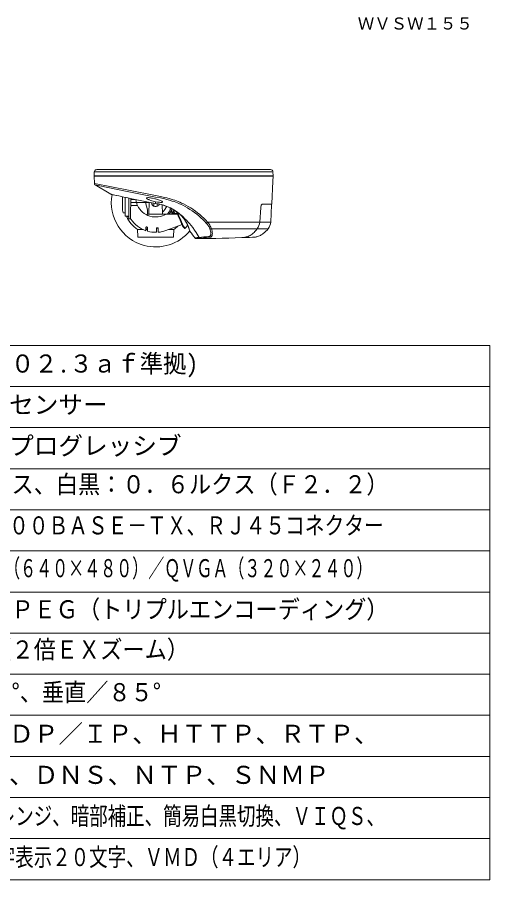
# Model space of a CAD drawing. Units: millimetres, scale not verified. Extents: x -62 to 63, y -56 to 57.
# Drawn here: x 5 to 62.5, y -56.3 to 48.6 of the extents above; entities that cross this region are included whole.
import ezdxf
from ezdxf.enums import TextEntityAlignment as Align

# ---------------------------------------------------------------- set-up
doc = ezdxf.new("R2010")
doc.units = ezdxf.units.MM
doc.header["$LTSCALE"] = 0.125
doc.layers.add('0-1_WAKU', color=1, linetype='Continuous', lineweight=18)
doc.layers.add('0-4_GAIKEI', color=1, linetype='Continuous', lineweight=18)
doc.layers.add('0-2_TOUROKU', color=7, linetype='Continuous')
doc.layers.add('0-3_MOJI1', color=7, linetype='Continuous')
doc.styles.add('ＭＳ ゴシック', font='')
doc.styles.get('ＭＳ ゴシック').set_extended_font_data('MS Gothic')

msp = doc.modelspace()

# ---------------------------------------------------------------- linework, layer by layer
at = {"layer": '0-1_WAKU', "color": 4}
for p, q in [((-62.4879, 8.6606), (62.5121, 8.6606)), ((62.5121, 8.6606), (62.5121, -56.3394)), ((62.5121, -56.3394), (-62.4879, -56.3394))]:
    msp.add_line(p, q, dxfattribs=at)
at = {"layer": '0-1_WAKU'}
for p, q in [((-62.4879, 3.6606), (62.5121, 3.6606)), ((-62.4879, -1.3394), (62.5121, -1.3394)), ((-62.4879, -6.3394), (62.5121, -6.3394)), ((-62.4879, -11.3394), (62.5121, -11.3394)), ((-62.4879, -16.3394), (62.5121, -16.3394)), ((-62.4879, -21.3394), (62.5121, -21.3394)), ((-62.4879, -26.3394), (62.5121, -26.3394)), ((-62.4879, -31.3394), (62.5121, -31.3394)), ((-62.4879, -36.3394), (62.5121, -36.3394)), ((62.5121, -41.3394), (-62.4879, -41.3394)), ((62.5121, -46.3394), (-62.4879, -46.3394)), ((62.5121, -51.3394), (-62.4879, -51.3394))]:
    msp.add_line(p, q, dxfattribs=at)
at = {"layer": '0-4_GAIKEI', "color": 7}
for p, q in [((14.3725, 29.7547), (14.3486, 29.299)), ((14.4485, 29.939), (14.4674, 29.939)), ((14.4702, 29.941), (14.4674, 29.939)), ((14.6953, 30.039), (15.9664, 30.039)), ((15.9664, 30.039), (17.6086, 30.039)), ((17.782, 30.039), (17.6082, 30.039)), ((17.9255, 30.0362), (17.6576, 30.0362)), ((17.782, 30.0362), (17.782, 30.039)), ((18.0351, 30.039), (17.782, 30.039)), ((18.0351, 30.039), (25.2455, 30.039)), ((20.6972, 30.039), (20.6775, 30.039)), ((25.2455, 30.039), (35.6753, 30.039)), ((33.126, 30.039), (32.8455, 30.039)), ((33.3841, 30.039), (33.126, 30.039)), ((33.3841, 30.039), (33.447, 30.039)), ((33.4653, 30.039), (33.4181, 30.039)), ((35.8188, 30.039), (35.6753, 30.039)), ((36.1183, 29.7547), (36.1422, 29.299)), ((14.3455, 29.239), (14.393, 28.3315)), ((14.4486, 29.239), (14.4455, 29.299)), ((35.9113, 29.299), (35.9079, 29.239)), ((36.0455, 29.299), (36.0423, 29.239)), ((36.123, 28.8118), (36.1379, 29.0966)), ((36.1453, 29.239), (36.1379, 29.0966)), ((16.3988, 27.0521), (14.4916, 28.1694)), ((35.964, 25.7758), (35.8535, 23.668)), ((33.2534, 21.7996), (32.5788, 21.7996)), ((33.2534, 21.7996), (33.2509, 21.7995)), ((33.2534, 21.7996), (33.64, 21.8154)), ((33.64, 21.8154), (33.6929, 21.8177)), ((33.8317, 21.826), (33.8952, 21.8315)), ((33.8937, 21.8314), (33.8317, 21.826)), ((33.8919, 21.8312), (33.8903, 21.8311)), ((33.8937, 21.8314), (33.8932, 21.8313))]:
    msp.add_line(p, q, dxfattribs=at)
at = {"layer": '0-4_GAIKEI'}
for p, q in [((14.3725, 29.7547), (15.7035, 29.7547)), ((14.3455, 29.239), (36.0008, 29.239)), ((15.6826, 29.299), (14.3486, 29.299)), ((25.2455, 29.299), (15.6826, 29.299)), ((36.1422, 29.299), (25.2455, 29.299)), ((17.8086, 25.121), (17.8086, 26.7387)), ((17.8086, 25.121), (17.8086, 26.7386)), ((18.1255, 26.6712), (18.1255, 26.2775)), ((18.1255, 26.2306), (18.1255, 26.2775)), ((18.1255, 26.2306), (18.1255, 26.1912)), ((18.5655, 26.579), (18.5655, 24.1004)), ((18.8459, 26.4172), (19.3513, 26.4172)), ((18.1255, 26.1912), (18.1255, 26.1477)), ((18.1255, 26.1477), (18.1255, 26.1068)), ((18.1255, 26.1068), (18.1255, 26.0554)), ((18.1255, 26.0554), (18.1255, 26.0225)), ((18.1255, 25.9711), (18.1255, 26.0225)), ((18.1255, 25.9711), (18.1255, 25.9302)), ((18.1255, 25.9302), (18.1255, 25.8867)), ((18.1255, 25.8867), (18.1255, 25.8473)), ((18.1255, 25.8473), (18.1255, 25.8004)), ((18.1255, 25.8004), (18.1255, 25.7676)), ((18.1255, 25.7121), (18.1255, 25.7676)), ((18.1255, 25.7121), (18.1255, 25.67)), ((18.1255, 25.67), (18.1255, 25.6268)), ((18.1255, 25.6268), (18.1255, 25.5893)), ((18.1255, 25.5893), (18.1255, 25.5472)), ((18.1255, 25.5472), (18.1255, 25.5147)), ((18.1255, 25.4556), (18.1255, 25.5147)), ((18.1255, 25.4556), (18.1255, 25.4126)), ((18.1255, 25.4126), (18.1255, 25.3701)), ((18.1255, 25.3701), (18.1255, 25.3346)), ((18.1255, 25.3346), (18.1255, 25.2977)), ((18.1255, 25.2977), (18.1255, 25.2659)), ((18.1255, 25.2035), (18.1255, 25.2659)), ((18.1255, 25.2035), (18.1255, 25.16)), ((18.8286, 26.039), (19.5061, 26.039)), ((18.8459, 25.6607), (19.646, 25.6607)), ((20.6031, 26.039), (19.5061, 26.039)), ((20.5667, 26.1751), (20.6031, 26.039)), ((20.6031, 26.039), (21.0455, 26.039)), ((20.8455, 25.1346), (20.6031, 26.039)), ((21.0221, 24.699), (21.0462, 26.0814)), ((21.6424, 25.6943), (21.6415, 25.5825)), ((21.6448, 25.9658), (21.6424, 25.6943)), ((21.8455, 25.9282), (21.8453, 25.9274)), ((21.8455, 25.9282), (21.8455, 26.1364)), ((22.0468, 25.8878), (22.0485, 25.6943)), ((22.0485, 25.6943), (22.0494, 25.5825)), ((22.6689, 24.6979), (22.6505, 25.7492)), ((23.6319, 25.3916), (23.6319, 25.1436)), ((34.8283, 25.839), (35.9103, 25.839)), ((17.8086, 25.1206), (17.8086, 25.1211)), ((17.8086, 25.1206), (17.8086, 25.121)), ((17.9005, 24.7833), (17.9067, 24.7908)), ((17.9006, 24.7833), (18.1255, 24.7717)), ((18.1255, 24.7717), (17.9006, 24.7833)), ((18.1255, 25.16), (18.1255, 25.1184)), ((18.1255, 25.1184), (18.1255, 25.0854)), ((18.1255, 25.0854), (18.1255, 25.0539)), ((18.1255, 25.0539), (18.1255, 25.0229)), ((18.1255, 24.9578), (18.1255, 25.0229)), ((18.1255, 24.9578), (18.1255, 24.9141)), ((18.1255, 24.9141), (18.1255, 24.8738)), ((18.1255, 24.8738), (18.1255, 24.8433)), ((18.1255, 24.8433), (18.1255, 24.8176)), ((18.1255, 24.8176), (18.1255, 24.7877)), ((18.1255, 24.7203), (18.1255, 24.7877)), ((18.1255, 24.7203), (18.1255, 24.6767)), ((18.1255, 24.6767), (18.1255, 24.638)), ((18.1255, 24.638), (18.1255, 24.6104)), ((18.1255, 24.6104), (18.1255, 24.5905)), ((18.1255, 24.5905), (18.1255, 24.562)), ((18.1255, 24.4929), (18.1255, 24.562)), ((18.1255, 24.4929), (18.1255, 24.4497)), ((18.1255, 24.4497), (18.1255, 24.4129)), ((18.1255, 24.4129), (18.1255, 24.3884)), ((18.1255, 24.3884), (18.1255, 24.3723)), ((18.1255, 24.3723), (18.1255, 24.3715)), ((18.1255, 24.3684), (18.1255, 24.3715)), ((18.5655, 24.3615), (18.1255, 24.3684)), ((20.8455, 24.699), (20.8455, 25.1346)), ((20.9055, 24.639), (23.1288, 24.639)), ((24.4186, 24.639), (23.1288, 24.639)), ((23.9014, 24.6659), (23.8462, 24.6549)), ((23.9454, 24.8106), (23.9588, 24.7559)), ((24.0133, 24.8503), (23.9592, 24.8345)), ((24.0445, 24.9983), (24.0626, 24.945)), ((24.1086, 25.0438), (24.0562, 25.0233)), ((24.1521, 25.1013), (24.1501, 25.0955)), ((24.2649, 25.0275), (24.2612, 25.0292)), ((24.7792, 24.6234), (24.7749, 24.6263)), ((18.6244, 24.0405), (18.8034, 24.0372)), ((18.8034, 24.0372), (18.8045, 24.0592)), ((25.0662, 23.3507), (23.0862, 22.63)), ((34.5119, 23.668), (35.8535, 23.668)), ((19.6492, 22.7678), (20.2773, 22.7678)), ((19.6644, 21.8979), (19.6492, 22.7678)), ((20.6655, 22.7678), (20.8655, 22.7678)), ((20.6655, 22.6191), (20.6655, 22.6086)), ((20.8655, 22.5565), (20.8655, 22.9795)), ((20.8655, 22.5565), (20.8655, 22.5462)), ((21.9455, 22.4226), (21.9455, 22.901)), ((21.9455, 22.4226), (21.9455, 22.4127)), ((22.1455, 22.4337), (22.1455, 22.9076)), ((22.1455, 22.4337), (22.1455, 22.4237)), ((23.4668, 22.7678), (24.0417, 22.7678)), ((24.0265, 21.8979), (24.0417, 22.7678)), ((25.4543, 22.9045), (25.4503, 22.9031)), ((34.2122, 22.8508), (28.6274, 22.8508)), ((34.2122, 22.8508), (35.5358, 22.8508)), ((27.316, 21.6985), (27.1861, 21.6851)), ((28.4372, 21.8154), (27.316, 21.6985)), ((32.5766, 21.7995), (32.5788, 21.7996)), ((32.855, 21.8482), (32.8576, 21.8484))]:
    msp.add_line(p, q, dxfattribs=at)
at = {"layer": '0-4_GAIKEI', "color": 7}
for points in [[(14.4674, 29.939), (14.4677, 29.939), (14.4686, 29.9397), (14.4741, 29.9445), (14.5047, 29.9714), (14.5453, 29.999)], [(17.9255, 30.0362), (17.9772, 30.0375), (18.0351, 30.039)], [(24.8455, 30.039), (21.8455, 30.039), (18.8455, 30.039)], [(21.9455, 30.039), (21.9415, 30.039), (21.9404, 30.039)], [(36.123, 28.8118), (36.1147, 28.6516), (35.9702, 25.8958)], [(36.0919, 28.3758), (36.0923, 28.3759), (36.0925, 28.3761), (36.093, 28.3767), (36.0938, 28.3781), (36.0952, 28.3832), (36.1018, 28.4381), (36.1147, 28.6516)], [(21.8455, 26.7089), (18.5759, 27.354), (14.8704, 28.0922), (14.4916, 28.1694)], [(16.3988, 27.0521), (16.4206, 27.0443), (16.4915, 27.0282), (17.073, 26.8982)], [(21.8455, 25.9282), (20.3756, 26.214), (18.9405, 26.5031), (18.2892, 26.6387)], [(21.8455, 26.7089), (22.4464, 26.5886), (22.7468, 26.5239), (22.9718, 26.4719), (23.1963, 26.4162), (23.5333, 26.3242), (23.8685, 26.221), (24.0917, 26.1452), (24.3136, 26.0638), (24.5257, 25.9802), (24.7361, 25.8912), (24.9408, 25.7988), (25.1432, 25.7016), (25.4412, 25.5473), (25.7335, 25.3825), (26.0211, 25.2066), (26.3021, 25.0207), (26.5763, 24.8251), (26.8424, 24.6207), (27.1016, 24.4067), (27.3533, 24.1836), (27.5734, 23.975), (27.7859, 23.7608), (27.9907, 23.5414)], [(24.2612, 25.0292), (24.0675, 25.1544), (23.8646, 25.2721), (23.6537, 25.3811), (23.4354, 25.4808), (23.2103, 25.5711), (22.9793, 25.6519), (22.7429, 25.7237), (22.5021, 25.7873), (22.1757, 25.8614), (21.8453, 25.9274)], [(21.8455, 25.9282), (22.1986, 25.8574), (22.3736, 25.8186), (22.6829, 25.7411), (22.8353, 25.6975), (22.9859, 25.6504), (23.2082, 25.5726), (23.4255, 25.4857), (23.6372, 25.3898), (23.8426, 25.2847), (24.0584, 25.1607), (24.2649, 25.0275)], [(26.0422, 22.5045), (25.9388, 22.8012), (25.8578, 23.0195), (25.7887, 23.1897), (25.7052, 23.3755), (25.6049, 23.5737), (25.4855, 23.7802), (25.4181, 23.8853), (25.345, 23.9912), (25.266, 24.0977)], [(25.2725, 24.0916), (25.3916, 23.9276), (25.4978, 23.764), (25.5922, 23.6019), (25.6797, 23.4342), (25.7557, 23.2725), (25.8308, 23.0959), (25.8739, 22.9864), (25.9452, 22.7928), (26.0522, 22.4852)], [(27.9907, 23.5414), (28.1217, 23.3878), (28.2387, 23.2307), (28.2925, 23.149), (28.3412, 23.0673), (28.382, 22.9904), (28.4171, 22.9144), (28.4417, 22.8519)], [(28.4417, 22.8519), (28.4886, 22.7091), (28.5252, 22.568), (28.5501, 22.4303), (28.5612, 22.303), (28.5613, 22.239), (28.5569, 22.1782), (28.549, 22.1272), (28.5368, 22.0802), (28.5177, 22.0324), (28.4925, 21.9917), (28.4613, 21.9591), (28.4169, 21.9315), (28.3833, 21.9193), (28.3594, 21.9135), (28.2841, 21.9035)], [(33.8927, 21.8313), (33.8952, 21.8315), (33.8959, 21.8315), (33.9832, 21.8425), (34.0708, 21.8574), (34.1586, 21.8769), (34.2463, 21.901), (34.3627, 21.9407), (34.4781, 21.9886), (34.5919, 22.0445), (34.6789, 22.0929), (34.7646, 22.1455), (34.8534, 22.2051), (34.9402, 22.2685), (35.103, 22.4013), (35.2565, 22.544), (35.4001, 22.6938), (35.5358, 22.8508)]]:
    msp.add_lwpolyline(points, dxfattribs=at)
at = {"layer": '0-4_GAIKEI'}
for points in [[(15.7035, 29.7547), (25.2455, 29.7547), (35.9788, 29.7547)], [(21.8306, 26.8897), (18.5621, 27.5207), (14.393, 28.3315)], [(36.1453, 29.239), (15.7703, 29.239), (14.4486, 29.239)], [(21.7278, 26.499), (21.4667, 26.5581), (21.3378, 26.5829), (21.2116, 26.6038), (21.0932, 26.6193), (20.9823, 26.6288), (20.8956, 26.6306), (20.8232, 26.6249), (20.7902, 26.6177), (20.7651, 26.6072), (20.7501, 26.5947), (20.7435, 26.5795), (20.7451, 26.5635), (20.7539, 26.5458), (20.7738, 26.5224), (20.8025, 26.4978), (20.857, 26.4611), (20.9231, 26.4244), (20.9973, 26.3888), (21.077, 26.3547), (21.2452, 26.2925), (21.3838, 26.2485), (21.5249, 26.2091)], [(21.8305, 26.8897), (22.4427, 26.7695), (22.75, 26.7044), (22.9807, 26.652), (23.2112, 26.5958), (23.5985, 26.491), (23.9841, 26.3719), (24.1758, 26.3066), (24.3666, 26.2373), (24.584, 26.153), (24.7996, 26.0634), (25.0096, 25.9703), (25.2172, 25.8724), (25.5226, 25.7172), (25.8222, 25.5517), (26.1168, 25.3752), (26.4049, 25.1887), (26.6859, 24.9925), (26.9587, 24.7876), (27.224, 24.5737), (27.4817, 24.3506), (27.7208, 24.1292), (27.9512, 23.9014), (28.1729, 23.668)], [(21.8455, 26.4689), (22.078, 26.4027), (22.2991, 26.3285), (22.4075, 26.2862), (22.5068, 26.2418), (22.5928, 26.1959), (22.6357, 26.1676), (22.6682, 26.14), (22.6821, 26.1231), (22.6894, 26.1073), (22.6896, 26.094), (22.683, 26.0823), (22.664, 26.07), (22.6348, 26.0612), (22.5971, 26.0558), (22.5169, 26.0531), (22.4252, 26.0567), (22.3267, 26.0649), (22.09, 26.0946), (21.8455, 26.1364)], [(18.8459, 25.6607), (18.8427, 25.657), (18.8377, 25.6404), (18.8291, 25.5932), (18.8184, 25.5213), (18.8045, 25.4234), (18.8045, 24.0592)], [(34.5118, 23.6668), (34.6367, 25.4209), (34.65, 25.5259), (34.6734, 25.6225), (34.7035, 25.7026), (34.7387, 25.7666), (34.771, 25.8068), (34.7987, 25.8292), (34.822, 25.8385), (34.8283, 25.839)], [(23.8051, 25.1304), (23.8051, 24.7467), (23.8068, 24.7298), (23.8144, 24.7159)], [(23.8387, 24.689), (23.8389, 24.6903), (23.8386, 24.6913), (23.8374, 24.6937), (23.8306, 24.7017), (23.8144, 24.7159)], [(23.925, 24.6404), (23.9937, 24.6486), (24.0243, 24.6572), (24.0566, 24.6723), (24.0846, 24.6934), (24.0964, 24.7057), (24.2812, 24.7057)], [(24.3759, 24.9488), (24.6358, 24.3127), (24.8247, 23.8726), (24.9916, 23.5054), (25.0999, 23.2832), (25.1325, 23.2198)], [(24.7792, 24.6234), (24.9341, 24.5027), (25.0597, 24.3988), (25.1823, 24.2921), (25.4177, 24.0722), (25.641, 23.8444), (25.7692, 23.7049), (25.9748, 23.4673), (26.17, 23.2256), (26.3554, 22.9814), (26.5673, 22.685), (26.7691, 22.3869), (26.8986, 22.1884), (27.1481, 21.7946)], [(18.8377, 24.0108), (18.8194, 24.0307), (18.8081, 24.0365), (18.8034, 24.0372)], [(25.1325, 23.2198), (25.2106, 23.0781), (25.2686, 22.9863), (25.3122, 22.9304), (25.3441, 22.9012), (25.3765, 22.8849), (25.4045, 22.8816), (25.4256, 22.886)], [(34.5119, 23.668), (28.1729, 23.668), (28.3073, 23.486), (28.369, 23.3934), (28.4264, 23.2999), (28.4957, 23.1745), (28.5555, 23.049), (28.6041, 22.9248), (28.6274, 22.8508)], [(20.6655, 22.6191), (20.6655, 23.0159), (20.6705, 23.0365), (20.6848, 23.0531), (20.714, 23.0662), (20.7497, 23.0687), (20.7655, 23.0667)], [(20.8655, 22.9795), (20.8604, 23.0021), (20.8463, 23.0237), (20.8309, 23.038), (20.8125, 23.05), (20.7899, 23.0601), (20.7655, 23.0667)], [(28.6274, 22.8508), (28.6754, 22.6988), (28.7124, 22.5477), (28.7368, 22.3994), (28.7465, 22.2612), (28.7455, 22.1947), (28.7401, 22.1309), (28.73, 22.0711), (28.7147, 22.0155), (28.6995, 21.9768), (28.681, 21.9418), (28.6613, 21.9134), (28.6389, 21.8888), (28.6127, 21.8672), (28.5839, 21.8499), (28.553, 21.8369), (28.4929, 21.8223), (28.4372, 21.8154)], [(32.8576, 21.8484), (32.9848, 21.8785), (33.1119, 21.9211), (33.2379, 21.9763), (33.3619, 22.0432), (33.4829, 22.1206), (33.6004, 22.2073), (33.714, 22.3018), (33.8234, 22.4031), (33.9282, 22.5099), (34.0765, 22.6782), (34.214, 22.8531)], [(19.7244, 21.839), (21.8455, 21.839), (23.9665, 21.839)], [(32.855, 21.8482), (32.6972, 21.8255), (32.3528, 21.7995), (33.2509, 21.7995)]]:
    msp.add_lwpolyline(points, dxfattribs=at)
at = {"layer": '0-4_GAIKEI', "color": 7}
for centre, radius, start, end in [((14.6721, 29.739), 0.3, 138.18968, 177), ((14.6952, 29.7378), 0.3011, 89.99608, 119.86719), ((14.6952, 29.7378), 0.3011, 89.99593, 119.86732), ((17.6539, 30.4047), 0.3685, 262.94396, 270.5779), ((35.8188, 29.739), 0.3, 2.99238, 90.00202), ((14.5927, 28.342), 0.2, 183, 239.63686), ((38.4643, 123.7496), 99.1831, 257.1457, 257.53653), ((16.4323, 27.1118), 0.0684, 240.70951, 259.85483), ((21.8455, 26.039), 5.4, 169.55075, 254.9), ((43.7164, 147.6164), 123.6209, 257.54701, 258.13034), ((35.904, 25.779), 0.06, 357, 90), ((35.9103, 25.899), 0.06, 270, 357), ((21.5266, 21.014), 4.858, 48.037, 55.74274), ((22.1514, 21.695), 3.9338, 37.64794, 48.17218), ((22.1451, 21.6841), 3.9468, 37.59028, 48.1354), ((34.4554, 23.7412), 1.4, 320.50517, 356.99991), ((21.8455, 26.039), 5.4, 254.9, 320.44257), ((26.0998, 22.5218), 0.06, 191.83214, 217.51802), ((-16.2852, -9.804), 53.2453, 36.31048, 37.33147), ((23.9665, 21.899), 0.06, 270, 359), ((27.5577, 16.5254), 5.2842, 95.87393, 100.20898), ((26.7819, 21.8449), 0.2, 216.50598, 270.44059), ((25.2455, 221.639), 200, 270.4406, 272.25457), ((27.9067, 13.3425), 8.4861, 95.1289, 96.01901), ((10.9568, 196.2029), 175.1584, 275.30388, 275.67716), ((33.5151, 26.0225), 4.2085, 272.4204, 274.31459)]:
    msp.add_arc(centre, radius, start, end, dxfattribs=at)
at = {"layer": '0-4_GAIKEI'}
for centre, radius, start, end in [((15.7694, 26.2249), 3.0652, 3.5977, 5.64306), ((15.8232, 26.2281), 3.0114, 356.39917, 3.60083), ((16.6279, 25.399), 2.9486, 12.53488, 20.01028), ((20.0126, 19.5468), 7.1598, 75.17981, 76.14175), ((19.9928, 19.4682), 7.2417, 75.17694, 76.1374), ((15.7324, 25.8562), 3.1024, 351.98049, 356.38783), ((15.8232, 25.8498), 3.0114, 356.39917, 3.60083), ((35.1131, 31.5972), 16.5672, 199.60256, 200.9974), ((21.8455, 26.039), 0.51, 181.52804, 336.04577), ((22.7876, 31.0369), 4.9902, 255.34225, 259.11681), ((21.8455, 26.039), 1.4224, 305.21687, 341.10281), ((21.8454, 26.039), 4.1399, 192.8172, 197.65557), ((21.8455, 26.039), 4.14, 192.81722, 197.65556), ((18.6522, 24.511), 0.4, 201.24424, 205.57069), ((24.9429, 47.7804), 24.3674, 254.15902, 254.82765), ((21.8455, 26.039), 3.94, 205.5707, 236.12281), ((20.9055, 24.699), 0.06, 180, 270), ((20.9621, 24.699), 0.06, 270, 0.00001), ((22.7289, 24.699), 0.06, 181, 270), ((21.8455, 26.039), 1.9983, 315.52392, 333.37839), ((21.8455, 26.039), 2.16, 319.59786, 335.12522), ((24.2085, 31.5743), 6.4566, 264.87564, 266.41715), ((21.8455, 26.039), 2.4073, 324.43966, 325.89165), ((23.8501, 24.6353), 0.02, 101.28164, 169.35777), ((21.8691, 26.039), 2.3878, 325.57326, 338.00625), ((23.872, 25.636), 0.9971, 269.9987, 273.04519), ((23.8897, 24.7247), 0.06, 281.26348, 327.26314), ((21.8455, 26.039), 2.4903, 327.26284, 327.73716), ((23.9649, 24.8153), 0.02, 106.29029, 193.71024), ((23.9005, 24.7417), 0.06, 327.73657, 13.73623), ((23.9965, 24.9079), 0.06, 286.26348, 332.26314), ((24.0634, 25.0047), 0.02, 111.29028, 198.71024), ((21.8455, 26.039), 2.4903, 332.26284, 332.73716), ((24.0058, 24.9257), 0.06, 332.73657, 18.73623), ((24.1463, 24.6675), 0.0628, 129.67276, 142.55092), ((21.8455, 26.039), 2.62, 329.66428, 337.30782), ((24.0869, 25.0997), 0.06, 291.26347, 337.26314), ((21.8455, 26.039), 2.4903, 337.26284, 337.73715), ((21.5256, 21.0122), 4.8607, 47.9825, 55.69765), ((24.2833, 24.9814), 0.2757, 269.56177, 292.8065), ((24.0415, 25.5127), 0.8592, 293.93665, 298.57736), ((24.4182, 25.2734), 0.6344, 270.02988, 277.29456), ((18.6255, 24.1004), 0.06, 180, 268.96501), ((21.8455, 26.039), 3.6277, 213.99145, 251.01774), ((21.8455, 26.039), 3.94, 303.87719, 312.96396), ((26.9901, 24.1249), 2.0646, 209.32484, 212.09632), ((21.8455, 26.039), 4.78, 319.02358, 324.7527), ((21.8454, 26.0389), 3.3926, 249.64652, 253.21041), ((21.8455, 26.039), 3.6277, 254.32716, 271.5796), ((23.0876, 25.8465), 3.1196, 248.81211, 252.42115), ((21.8455, 26.039), 3.6277, 274.74362, 290), ((25.4047, 22.95), 0.0673, 288.05149, 317.41121), ((19.7244, 21.899), 0.06, 181, 270), ((17.1973, 119.7808), 98.603, 275.5791, 275.81427)]:
    msp.add_arc(centre, radius, start, end, dxfattribs=at)
for centre, major_axis, ratio, start_param, end_param in [((21.8455, 26.6641), (-2.424, -0.0001), 0.984809, 0.43378647, 2.12870129), ((24.0208, 26.8307), (-1.4296, 3.9277), 0.060198, 2.07739477, 3.14159264), ((28.1177, 23.6784), (-0.1485, -0.134), 0.226737, 0.37463853, 1.74119049), ((33.2847, 23.7413), (0.1497, 1.3934), 0.877018, 4.11881584, 4.75310481), ((22.0455, 22.9043), (-0.0999, -0.0062), 0.689396, 4.669586, 6.24032467), ((22.0455, 22.9043), (-0.0999, -0.0062), 0.689351, 3.09867492, 4.66945831), ((25.4051, 22.9424), (0.0205, -0.0564), 0.998186, 6.08828454, 6.28357924), ((25.4051, 22.9424), (-0.0205, 0.0564), 0.998186, 3.14214127, 3.64814964), ((28.5767, 22.978), (-0.1878, -0.0689), 0.684568, 0.55356308, 1.58996741)]:
    msp.add_ellipse(centre, major_axis=major_axis, ratio=ratio, start_param=start_param, end_param=end_param, dxfattribs=at)

# ---------------------------------------------------------------- texts
at = {"layer": '0-2_TOUROKU', "style": 'ＭＳ ゴシック'}
msp.add_text('ＷＶＳＷ１５５', height=1.466, dxfattribs=at).set_placement((46.4538, 46.6406), align=Align.BOTTOM_LEFT)
at = {"layer": '0-3_MOJI1', "style": 'ＭＳ ゴシック'}
for s, width, p in [('ＰｏＥ(ＩＥＥＥ８０２.３ａｆ準拠)', 0.95, (-19.9879, 4.6934)), ('カラー：０．８ルクス、白黒：０．６ルクス（Ｆ２．２）', 0.9, (-19.9879, -9.9925)), ('１０ＢＡＳＥ－Ｔ／１００ＢＡＳＥ－ＴＸ、ＲＪ４５コネクター', 0.8, (-19.9879, -14.9925)), ('１２８０×９６０／ＶＧＡ（６４０×４８０）／ＱＶＧＡ（３２０×２４０）', 0.65, (-19.9879, -20.1986)), ('Ｈ．２６４×２／ＪＰＥＧ（トリプルエンコーディング）', 0.9, (-19.9879, -25.1986)), ('ｆ＝１．９５ｍｍ（２倍ＥＸズーム）', 0.9, (-19.9879, -30.0909)), ('画角：水平／１０４°、垂直／８５°', 0.9, (-19.9879, -35.2861)), ('スーパーダイナミックレンジ、暗部補正、簡易白黒切換、ＶＩＱＳ、', 0.75, (-19.9879, -50.3394)), ('画像認識・顔検出、文字表示２０文字、ＶＭＤ（４エリア）', 0.75, (-19.9879, -55.3394))]:
    msp.add_text(s, height=2.199, dxfattribs=dict(at, width=width)).set_placement(p, align=Align.BOTTOM_LEFT)
for s, p in [('１／３型\u3000ＭＯＳセンサー', (-19.9879, -0.3066)), ('約１３０万画素／プログレッシブ', (-19.9879, -5.3066)), ('ＴＣＰ／ＩＰ、ＵＤＰ／ＩＰ、ＨＴＴＰ、ＲＴＰ、', (-19.9879, -40.3394)), ('ＦＴＰ、ＳＭＴＰ、ＤＮＳ、ＮＴＰ、ＳＮＭＰ', (-19.9879, -45.3394))]:
    msp.add_text(s, height=2.199, dxfattribs=at).set_placement(p, align=Align.BOTTOM_LEFT)

doc.saveas('drawing.dxf')
